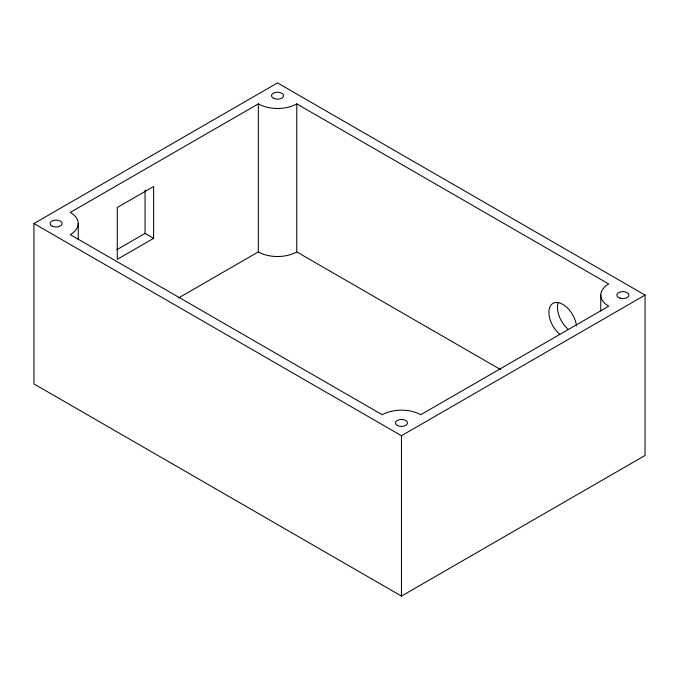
<?xml version="1.0" encoding="UTF-8"?>
<svg xmlns="http://www.w3.org/2000/svg" width="679" height="679" viewBox="0 0 679 679"><rect width="100%" height="100%" fill="white"/><g stroke="black" fill="none" stroke-linecap="round" stroke-linejoin="round"><path stroke-width="1.02" d="M33.95 223.535L277.533 82.906L645.05 295.085L645.05 455.465L401.467 596.094L33.95 383.915L33.95 223.535L401.467 435.723L645.05 295.085M258.309 103.879L70.276 212.434A27.194 15.702 0 0 1 70.276 234.637L382.235 414.75A27.194 15.702 0 0 1 420.691 414.75L608.724 306.195A27.194 15.702 0 0 1 608.724 283.983L296.765 103.879A27.194 15.702 0 0 1 258.309 103.879L258.309 251.917L178.509 297.988M116.907 249.66L145.06 233.406L153.607 238.346L153.607 186.53L117.28 207.502L117.28 259.319L153.607 238.346M258.309 251.917A27.194 15.702 0 0 0 296.765 251.917L500.457 369.512M600.762 295.085L600.762 310.948M401.467 435.723L401.467 596.094M296.765 103.879L296.765 251.917M145.06 190.052L145.06 233.406M78.238 223.535L78.238 239.398M568.289 329.332A19.64 11.339 60 0 1 558.299 302.393M559.742 334.272A19.64 11.339 60 0 1 548.963 310.821A19.64 11.339 60 0 1 562.458 304.158A19.64 11.339 60 0 1 576.53 325.988M52.266 226.243A6.043 3.488 0 0 0 62.061 224.104A6.043 3.488 0 0 0 53.955 220.276A6.043 3.488 0 0 0 52.266 226.243M619.885 298.106A6.043 3.488 0 0 0 628.949 295.085A6.043 3.488 0 0 0 619.885 292.063A6.043 3.488 0 0 0 619.885 298.106M397.563 425.606A6.043 3.488 0 0 0 407.417 423.552A6.043 3.488 0 0 0 399.413 419.656A6.043 3.488 0 0 0 397.563 425.606M273.476 98.277A6.043 3.488 0 0 0 283.44 96.426A6.043 3.488 0 0 0 275.691 92.369A6.043 3.488 0 0 0 273.476 98.277"/></g></svg>
